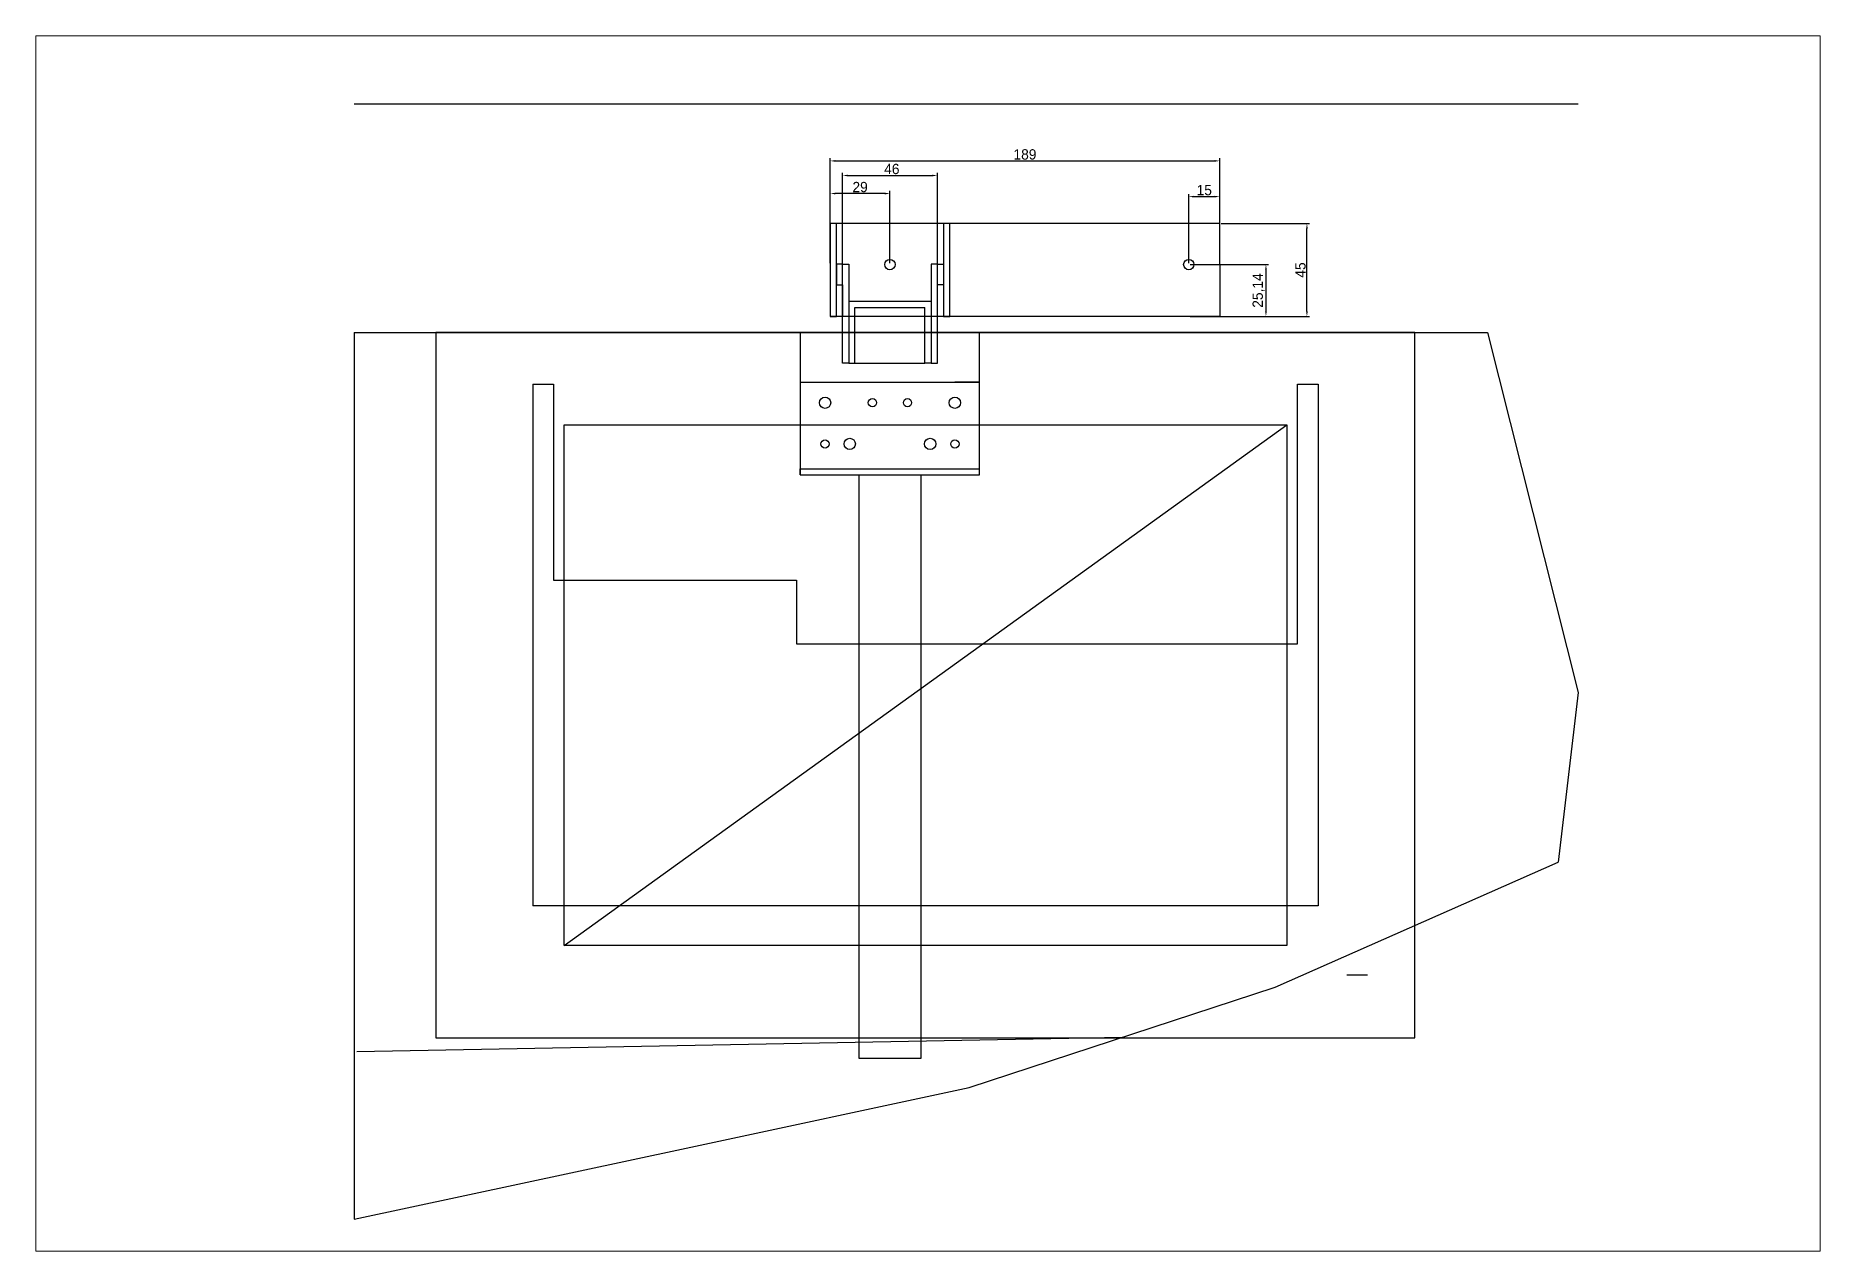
# Paper-space layout 'Layout2' of a CAD drawing. Header units: millimetres. Extents: x 0 to 256, y 20 to 194.
# The model-space entities are those that its viewports show. They can reach past a viewport. Long polylines and large blocks are cut down to what shows.
import ezdxf

# ---------------------------------------------------------------- set-up
doc = ezdxf.new("R2010")
doc.units = ezdxf.units.MM
for name, color, linetype in [('Area visivél', 20, 'Continuous'), ('Cotas', 240, 'Continuous'), ('Monitor', 7, 'Continuous'), ('Porta', 132, 'Continuous'), ('Suporte', 200, 'Continuous'), ('Suporte Teto', 104, 'Continuous')]:
    doc.layers.add(name, color=color, linetype=linetype)
doc.dimstyles.new('ISO-25', dxfattribs={"dimtxt": 2.5, "dimasz": 2.5, "dimexe": 1.25, "dimexo": 0.625, "dimtad": 1, "dimtxsty": 'Standard', "dimcen": 2.5, "dimadec": 0, "dimazin": 0, "dimtfac": 1, "dimtmove": 0, "dimatfit": 3, "dimfxl": 0, "dimarcsym": 0})

# ---------------------------------------------------------------- blocks, each defined once
blk = doc.blocks.new('Monitor T')
at = {"layer": 'Area visivél'}
for p, q in [((-412.79, 44.79), (-62.21, 297.21)), ((-412.79, 44.79), (-412.79, 297.21)), ((-412.79, 297.21), (-62.21, 297.21)), ((-62.21, 297.21), (-62.21, 44.79)), ((-62.21, 44.79), (-412.79, 44.79))]:
    blk.add_line(p, q, dxfattribs=at)
at = {"layer": 'Monitor'}
for p, q in [((0, 342), (-475, 342)), ((-475, 342), (-475, 0)), ((-475, 342), (-475, 317)), ((0, 0), (0, 342)), ((-428, 317), (-418, 317)), ((-428, 317), (-428, 64)), ((-418, 317), (-418, 222)), ((-57, 191), (-57, 317)), ((-57, 317), (-47, 317)), ((-47, 317), (-47, 64)), ((-418, 222), (-300, 222)), ((-300, 222), (-300, 191)), ((-300, 191), (-57, 191)), ((-47, 64), (-428, 64)), ((-475, 0), (0, 0))]:
    blk.add_line(p, q, dxfattribs=at)
blk = doc.blocks.new('Suporte V')
at = {"layer": 'Suporte'}
for p, q in [((3019.6, 613.68), (3016.6, 613.68)), ((3016.6, 613.68), (3016.6, 603.68)), ((3019.6, 565.68), (3019.6, 613.68)), ((3019.6, 613.68), (3022.6, 613.68)), ((3022.6, 613.68), (3022.6, 595.68)), ((3065.6, 613.68), (3062.6, 613.68)), ((3062.6, 613.68), (3062.6, 595.68)), ((3065.6, 565.68), (3065.6, 613.68)), ((3065.6, 613.68), (3068.6, 613.68)), ((3068.6, 613.68), (3068.6, 603.68)), ((3016.6, 603.68), (3019.6, 603.68)), ((3068.6, 603.68), (3065.6, 603.68)), ((3042.6, 595.68), (3022.6, 595.68)), ((3022.6, 595.68), (3022.6, 565.68)), ((3025.6, 565.68), (3025.6, 592.68)), ((3025.6, 592.68), (3059.6, 592.68)), ((3062.6, 595.68), (3042.6, 595.68)), ((3059.6, 565.68), (3059.6, 592.68)), ((3062.6, 595.68), (3062.6, 565.68)), ((2999.1, 580.52), (2999.1, 511.52)), ((2999.1, 580.52), (3086.1, 580.52)), ((3027.6, 580.52), (3057.6, 580.52)), ((3086.1, 511.52), (3086.1, 580.52)), ((3022.6, 565.68), (3019.6, 565.68)), ((3022.6, 565.68), (3025.6, 565.68)), ((3025.6, 565.68), (3059.6, 565.68)), ((3062.6, 565.68), (3059.6, 565.68)), ((3062.6, 565.68), (3065.6, 565.68)), ((2999.1, 556.52), (3086.1, 556.52)), ((3086.1, 556.52), (3074.1, 556.52)), ((2999.1, 511.52), (2999.1, 514.52)), ((2999.1, 514.52), (3086.1, 514.52)), ((2999.1, 511.52), (3086.1, 511.52)), ((3027.6, 228.52), (3027.6, 511.52)), ((3057.6, 511.52), (3057.6, 228.52)), ((3027.6, 238.52), (3057.6, 238.52)), ((3042.6, 228.52), (3027.6, 228.52)), ((3057.6, 228.52), (3027.6, 228.52))]:
    blk.add_line(p, q, dxfattribs=at)
for centre, radius in [((3011.1, 546.52), 2.75), ((3034.1, 546.52), 2), ((3051.1, 546.52), 2), ((3074.1, 546.52), 2.75), ((3011.1, 526.52), 2), ((3011.1, 526.52), 2), ((3023.1, 526.52), 2.75), ((3062.1, 526.52), 2.75), ((3074.1, 526.52), 2)]:
    blk.add_circle(centre, radius, dxfattribs=at)
blk = doc.blocks.new('*D30')
at = {"layer": 'Cotas', "color": 0, "lineweight": -2}
for p, q in [((1157.87, 1092.61), (1157.87, 1123.66)), ((1160.37, 1122.41), (1344.37, 1122.41)), ((1346.87, 1092.61), (1346.87, 1123.66))]:
    blk.add_line(p, q, dxfattribs=at)
at = {"layer": 'Cotas', "color": 0}
for points in [[(1160.37, 1122.83), (1160.37, 1121.99), (1157.87, 1122.41)], [(1344.37, 1122.83), (1344.37, 1121.99), (1346.87, 1122.41)]]:
    blk.add_solid(points, dxfattribs=at)
at = {"layer": 'Defpoints', "color": 0}
for p in [(1346.87, 1122.41), (1157.87, 1091.98), (1346.87, 1091.98)]:
    blk.add_point(p, dxfattribs=at)
at = {"layer": 'Cotas', "color": 0, "insert": (1252.37, 1125.54), "char_height": 5, "attachment_point": 5}
blk.add_mtext('189', dxfattribs=at)
blk = doc.blocks.new('*D31')
at = {"layer": 'Cotas', "color": 0, "lineweight": -2}
for p, q in [((1163.87, 1092.61), (1163.87, 1116.58)), ((1166.37, 1115.33), (1207.37, 1115.33)), ((1209.87, 1092.61), (1209.87, 1116.58))]:
    blk.add_line(p, q, dxfattribs=at)
at = {"layer": 'Cotas', "color": 0}
for points in [[(1166.37, 1115.75), (1166.37, 1114.92), (1163.87, 1115.33)], [(1207.37, 1115.75), (1207.37, 1114.92), (1209.87, 1115.33)]]:
    blk.add_solid(points, dxfattribs=at)
at = {"layer": 'Defpoints', "color": 0}
for p in [(1209.87, 1115.33), (1163.87, 1091.98), (1209.87, 1091.98)]:
    blk.add_point(p, dxfattribs=at)
at = {"layer": 'Cotas', "color": 0, "insert": (1187.76, 1118.46), "char_height": 5, "attachment_point": 5}
blk.add_mtext('46', dxfattribs=at)
blk = doc.blocks.new('*D32')
at = {"layer": 'Cotas', "color": 0, "lineweight": -2}
for p, q in [((1347.49, 1091.98), (1390.43, 1091.98)), ((1389.18, 1049.48), (1389.18, 1089.48)), ((1347.49, 1046.98), (1390.43, 1046.98))]:
    blk.add_line(p, q, dxfattribs=at)
at = {"layer": 'Cotas', "color": 0}
for points in [[(1388.77, 1089.48), (1389.6, 1089.48), (1389.18, 1091.98)], [(1388.77, 1049.48), (1389.6, 1049.48), (1389.18, 1046.98)]]:
    blk.add_solid(points, dxfattribs=at)
at = {"layer": 'Defpoints', "color": 0}
for p in [(1346.87, 1091.98), (1389.18, 1091.98), (1346.87, 1046.98)]:
    blk.add_point(p, dxfattribs=at)
at = {"layer": 'Cotas', "color": 0, "insert": (1386.06, 1069.48), "char_height": 5, "attachment_point": 5, "rotation": 90}
blk.add_mtext('45', dxfattribs=at)
blk = doc.blocks.new('*D33')
at = {"layer": 'Cotas', "color": 0, "lineweight": -2}
for p, q in [((1332.49, 1072.12), (1370.55, 1072.12)), ((1369.3, 1069.62), (1369.3, 1049.48)), ((1332.49, 1046.98), (1370.55, 1046.98))]:
    blk.add_line(p, q, dxfattribs=at)
at = {"layer": 'Cotas', "color": 0}
for points in [[(1368.89, 1069.62), (1369.72, 1069.62), (1369.3, 1072.12)], [(1368.89, 1049.48), (1369.72, 1049.48), (1369.3, 1046.98)]]:
    blk.add_solid(points, dxfattribs=at)
at = {"layer": 'Defpoints', "color": 0}
for p in [(1331.87, 1072.12), (1331.87, 1046.98), (1369.3, 1046.98)]:
    blk.add_point(p, dxfattribs=at)
at = {"layer": 'Cotas', "color": 0, "insert": (1365.76, 1059.55), "char_height": 5, "attachment_point": 5, "rotation": 90}
blk.add_mtext('25,14', dxfattribs=at)
blk = doc.blocks.new('*D34')
at = {"layer": 'Cotas', "color": 0, "lineweight": -2}
for p, q in [((1331.87, 1072.75), (1331.87, 1106.34)), ((1334.37, 1105.09), (1344.37, 1105.09)), ((1346.87, 1072.75), (1346.87, 1106.34))]:
    blk.add_line(p, q, dxfattribs=at)
at = {"layer": 'Cotas', "color": 0}
for points in [[(1334.37, 1105.5), (1334.37, 1104.67), (1331.87, 1105.09)], [(1344.37, 1105.5), (1344.37, 1104.67), (1346.87, 1105.09)]]:
    blk.add_solid(points, dxfattribs=at)
at = {"layer": 'Defpoints', "color": 0}
for p in [(1346.87, 1105.09), (1331.87, 1072.12), (1346.87, 1072.12)]:
    blk.add_point(p, dxfattribs=at)
at = {"layer": 'Cotas', "color": 0, "insert": (1339.37, 1108.21), "char_height": 5, "attachment_point": 5}
blk.add_mtext('15', dxfattribs=at)
blk = doc.blocks.new('*D35')
at = {"layer": 'Cotas', "color": 0, "lineweight": -2}
for p, q in [((1157.87, 1072.75), (1157.87, 1107.82)), ((1184.37, 1106.57), (1160.37, 1106.57)), ((1186.87, 1072.75), (1186.87, 1107.82))]:
    blk.add_line(p, q, dxfattribs=at)
at = {"layer": 'Cotas', "color": 0}
for points in [[(1160.37, 1106.99), (1160.37, 1106.16), (1157.87, 1106.57)], [(1184.37, 1106.99), (1184.37, 1106.16), (1186.87, 1106.57)]]:
    blk.add_solid(points, dxfattribs=at)
at = {"layer": 'Defpoints', "color": 0}
for p in [(1157.87, 1106.57), (1157.87, 1072.12), (1186.87, 1072.12)]:
    blk.add_point(p, dxfattribs=at)
at = {"layer": 'Cotas', "color": 0, "insert": (1172.37, 1109.7), "char_height": 5, "attachment_point": 5}
blk.add_mtext('29', dxfattribs=at)

msp = doc.modelspace()

# ---------------------------------------------------------------- linework, layer by layer
at = {"layer": 'Monitor'}
msp.add_line((1408.609, 727.698), (1418.609, 727.698), dxfattribs=at)
at = {"layer": 'Porta'}
for p, q in [((926.866, 1150.138), (1520.768, 1150.138)), ((926.866, 1039.128), (1476.866, 1039.128)), ((926.866, 1039.128), (926.866, 609.128)), ((926.866, 1039.128), (1186.866, 1039.128)), ((1476.866, 1039.128), (1520.768, 864.564)), ((1520.768, 864.564), (1511.035, 782.357)), ((928.137, 690.406), (1299.502, 697.354))]:
    msp.add_line(p, q, dxfattribs=at)
msp.add_lwpolyline([(926.866, 609.128), (1088.055, 643.605), (1225.277, 672.955), (1373.726, 721.752), (1511.035, 782.357)], dxfattribs=at)
at = {"layer": 'Suporte'}
for centre in [(1186.866, 1072.124), (1331.866, 1072.124)]:
    msp.add_circle(centre, 2.5, dxfattribs=at)
at = {"layer": 'Suporte Teto'}
for p, q in [((1160.866, 1091.985), (1157.866, 1091.985)), ((1157.866, 1091.985), (1157.866, 1046.985)), ((1346.866, 1091.985), (1160.866, 1091.985)), ((1160.866, 1046.985), (1160.866, 1091.985)), ((1163.866, 1072.291), (1163.866, 1091.985)), ((1209.866, 1072.291), (1209.866, 1091.985)), ((1215.866, 1091.985), (1212.866, 1091.985)), ((1212.866, 1091.985), (1212.866, 1072.291)), ((1215.866, 1046.985), (1215.866, 1091.985)), ((1346.866, 1071.985), (1346.866, 1091.985)), ((1212.866, 1072.291), (1212.866, 1046.985)), ((1346.866, 1071.985), (1346.866, 1046.985)), ((1163.866, 1062.291), (1163.866, 1046.985)), ((1157.866, 1046.985), (1160.866, 1046.985)), ((1346.866, 1046.985), (1157.866, 1046.985)), ((1163.866, 1046.985), (1160.866, 1046.985)), ((1212.866, 1046.985), (1209.866, 1046.985)), ((1212.866, 1046.985), (1215.866, 1046.985))]:
    msp.add_line(p, q, dxfattribs=at)

# ---------------------------------------------------------------- block references
at = {"layer": 'Suporte'}
for name, p in [('Suporte V', (-1855.738, 458.612)), ('Monitor T', (1441.58, 697.128))]:
    msp.add_blockref(name, p, dxfattribs=at)

# ---------------------------------------------------------------- dimensions: what is measured, and where the dimension line sits
at = {"layer": 'Cotas'}
for base, p1, p2, picture, middle in [((1346.866, 1122.411), (1157.866, 1091.985), (1346.866, 1091.985), '*D30', (1252.366, 1122.411)), ((1209.866, 1115.334), (1163.866, 1091.985), (1209.866, 1091.985), '*D31', (1187.761, 1115.334))]:
    dim = msp.add_linear_dim(base=base, p1=p1, p2=p2, dimstyle='ISO-25', override={"dimtxt": 5}, dxfattribs=at)
    dim.commit()
    dim.dimension.update_dxf_attribs({"geometry": picture, "text_midpoint": middle, "dimtype": 160})
for base, p1, p2, picture, middle in [((1157.866, 1106.573), (1186.866, 1072.124), (1157.866, 1072.124), '*D35', (1172.366, 1109.698)), ((1346.866, 1105.086), (1331.866, 1072.124), (1346.866, 1072.124), '*D34', (1339.366, 1108.211))]:
    dim = msp.add_linear_dim(base=base, p1=p1, p2=p2, dimstyle='ISO-25', override={"dimtxt": 5}, dxfattribs=at)
    dim.commit()
    dim.dimension.update_dxf_attribs({"geometry": picture, "text_midpoint": middle})
for base, p1, p2, picture, middle in [((1389.182, 1091.985), (1346.866, 1046.985), (1346.866, 1091.985), '*D32', (1386.057, 1069.485)), ((1369.305, 1046.985), (1331.866, 1072.124), (1331.866, 1046.985), '*D33', (1365.763, 1059.554))]:
    dim = msp.add_linear_dim(base=base, p1=p1, p2=p2, angle=90, dimstyle='ISO-25', override={"dimtxt": 5}, dxfattribs=at)
    dim.commit()
    dim.dimension.update_dxf_attribs({"geometry": picture, "text_midpoint": middle})

psp = doc.layouts.new('Layout2')

# ---------------------------------------------------------------- viewports
at = {"layer": 'Cotas'}
psp.add_viewport(center=(128.11, 106.74), size=(256.26, 174.4729), view_center_point=(1205.319, 888.363), view_height=589.5532, dxfattribs=at)

doc.saveas('drawing.dxf')
